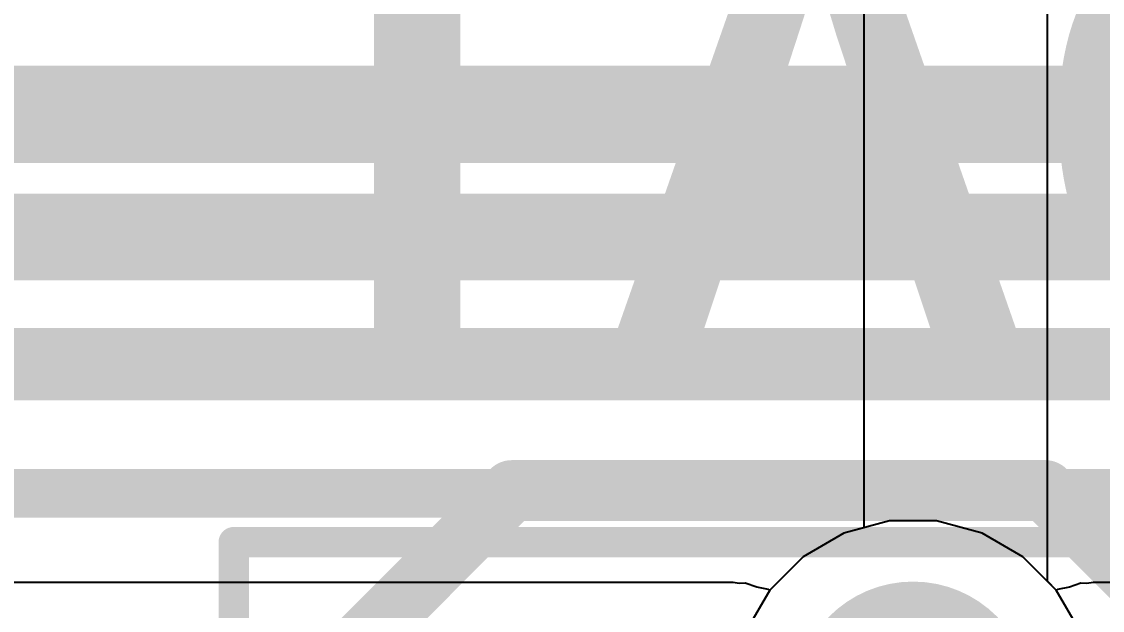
# Model space of a CAD drawing. Header units: inches. Extents: x 0 to 5379, y 0 to 5429.
# Drawn here: x 111.814 to 116.34, y 106.047 to 108.509 of the extents above; entities that cross this region are included whole.
import ezdxf

# ---------------------------------------------------------------- set-up
doc = ezdxf.new("R2010")
doc.units = ezdxf.units.IN
for name, color, linetype in [('Bottom Layer', 5, 'Continuous'), ('GND01', 16, 'Continuous'), ('GND02', 76, 'Continuous'), ('Pad Holes', 156, 'Continuous'), ('PWR', 156, 'Continuous'), ('SIG 01', 90, 'Continuous'), ('Top Layer', 1, 'Continuous'), ('Top Overlay', 2, 'Continuous')]:
    doc.layers.add(name, color=color, linetype=linetype)
doc.styles.add('Arial_Bold', font='', dxfattribs={"height": 0.2})
doc.styles.get('Arial_Bold').set_extended_font_data('Arial', bold=True)

# ---------------------------------------------------------------- blocks, each defined once
blk = doc.blocks.new('TC2030_IDC__826')
at = {"layer": 'Pad Holes'}
h = blk.add_hatch(color=7, dxfattribs=at)
edge = h.paths.add_edge_path()
edge.add_arc((2.54, 1.016), 0.4955, 0, 360)
at = {"layer": 'Top Overlay'}
for points in [[(-3.8608, 3.8608, 0.127, 0.127, 0), (3.2004, 3.8608, 0.127, 0.127, 0)], [(3.2004, 3.8608, 0.127, 0.127, 0), (3.2004, -3.8608, 0.127, 0.127, 0)]]:
    blk.add_lwpolyline(points, format="xyseb", dxfattribs=at)
blk.add_lwpolyline([(3.16865, 3.8608, 0.0635, 0.0635, 1), (3.23215, 3.8608, 0.0635, 0.0635, 1)], format="xyseb", close=True, dxfattribs=at)
blk.add_lwpolyline([(3.16865, 3.8608, 0.0635, 0.0635, 1), (3.23215, 3.8608, 0.0635, 0.0635, 1)], format="xyseb", close=True, dxfattribs=at)

msp = doc.modelspace()

# ---------------------------------------------------------------- linework, layer by layer
at = {"layer": 'Bottom Layer'}
for p, q in [((115.3412, 120.9338), (115.3412, 106.3926)), ((116.1098, 106.1687), (116.1098, 120.9338)), ((115.2575, 106.3702), (115.0866, 106.2715)), ((115.3412, 106.3926), (115.2575, 106.3702)), ((115.0866, 106.2715), (114.947, 106.132)), ((114.947, 106.132), (114.8483, 105.961)), ((116.1465, 106.132), (116.1098, 106.1687)), ((116.2452, 105.961), (116.1465, 106.132))]:
    msp.add_line(p, q, dxfattribs=at)
at = {"layer": 'GND01'}
for p, q in [((115.4481, 106.4213), (115.2575, 106.3702)), ((115.6454, 106.4213), (115.4481, 106.4213)), ((115.8361, 106.3702), (115.6454, 106.4213)), ((115.2575, 106.3702), (115.0866, 106.2715)), ((116.007, 106.2715), (115.8361, 106.3702)), ((115.0866, 106.2715), (114.947, 106.132)), ((116.1465, 106.132), (116.007, 106.2715)), ((114.947, 106.132), (114.8483, 105.961)), ((116.2452, 105.961), (116.1465, 106.132))]:
    msp.add_line(p, q, dxfattribs=at)
at = {"layer": 'GND02'}
for p, q in [((115.4481, 106.4213), (115.2575, 106.3702)), ((115.6454, 106.4213), (115.4481, 106.4213)), ((115.8361, 106.3702), (115.6454, 106.4213)), ((115.2575, 106.3702), (115.0866, 106.2715)), ((116.007, 106.2715), (115.8361, 106.3702)), ((115.0866, 106.2715), (114.947, 106.132)), ((116.1465, 106.132), (116.007, 106.2715)), ((114.947, 106.132), (114.8483, 105.961)), ((116.2452, 105.961), (116.1465, 106.132))]:
    msp.add_line(p, q, dxfattribs=at)
at = {"layer": 'PWR'}
for p, q in [((115.4481, 106.4213), (115.2575, 106.3702)), ((115.6454, 106.4213), (115.4481, 106.4213)), ((115.8361, 106.3702), (115.6454, 106.4213)), ((115.2575, 106.3702), (115.0866, 106.2715)), ((116.007, 106.2715), (115.8361, 106.3702)), ((115.0866, 106.2715), (114.947, 106.132)), ((116.1465, 106.132), (116.007, 106.2715)), ((114.7932, 106.1641), (104.4448, 106.1641)), ((114.8184, 106.1591), (114.7932, 106.1641)), ((114.8439, 106.1608), (114.8184, 106.1591)), ((114.8921, 106.1445), (114.8439, 106.1608)), ((114.9419, 106.1345), (114.8921, 106.1445)), ((114.9461, 106.1317), (114.9419, 106.1345)), ((114.947, 106.132), (114.9461, 106.1317)), ((116.1474, 106.1317), (116.1465, 106.132)), ((116.1516, 106.1345), (116.1474, 106.1317)), ((116.2015, 106.1445), (116.1516, 106.1345)), ((116.2496, 106.1608), (116.2015, 106.1445)), ((116.2751, 106.1591), (116.2496, 106.1608)), ((116.3003, 106.1641), (116.2751, 106.1591)), ((116.8252, 106.1641), (116.3003, 106.1641))]:
    msp.add_line(p, q, dxfattribs=at)
at = {"layer": 'SIG 01'}
for points in [[(61.7226, 108.0202, 0.2032, 0.2032, 0), (143.1517, 108.0202, 0.2032, 0.2032, 0)], [(62.1643, 107.5287, 0.2032, 0.2032, 0), (142.8114, 107.5287, 0.2032, 0.2032, 0)], [(62.5805, 107.0276, 0.2032, 0.2032, 0), (142.4619, 107.0276, 0.2032, 0.2032, 0)], [(95.5111, 106.5363, 0.2032, 0.2032, 0), (142.0644, 106.5363, 0.2032, 0.2032, 0)]]:
    msp.add_lwpolyline(points, format="xyseb", dxfattribs=at)
at = {"layer": 'Top Layer'}
for points in [[(102.2436, 108.2232, 0.2032, 0.2032, 0), (165.4327, 108.2232, 0.2032, 0.2032, 0)], [(102.5612, 107.6885, 0.2032, 0.2032, 0), (165.2091, 107.6885, 0.2032, 0.2032, 0)], [(108.4473, 107.1265, 0.2032, 0.2032, 0), (122.6673, 107.1265, 0.2032, 0.2032, 0)], [(111.655, 104.3366, 0.254, 0.254, 0), (113.8666, 106.5483, 0.254, 0.254, 0)], [(113.8666, 106.5483, 0.254, 0.254, 0), (116.1002, 106.5483, 0.254, 0.254, 0)], [(116.1002, 106.5483, 0.254, 0.254, 0), (116.4719, 106.1765, 0.254, 0.254, 0)]]:
    msp.add_lwpolyline(points, format="xyseb", dxfattribs=at)
for points in [[(113.8031, 106.5483, 0.127, 0.127, 1), (113.9301, 106.5483, 0.127, 0.127, 1)], [(113.8031, 106.5483, 0.127, 0.127, 1), (113.9301, 106.5483, 0.127, 0.127, 1)], [(116.0367, 106.5483, 0.127, 0.127, 1), (116.1637, 106.5483, 0.127, 0.127, 1)], [(116.0367, 106.5483, 0.127, 0.127, 1), (116.1637, 106.5483, 0.127, 0.127, 1)]]:
    msp.add_lwpolyline(points, format="xyseb", close=True, dxfattribs=at)

# ---------------------------------------------------------------- block references
at = {"rotation": 90}
msp.add_blockref('TC2030_IDC__826', (116.5628, 103.1318), dxfattribs=at)

# ---------------------------------------------------------------- texts
at = {"layer": 'Top Overlay', "style": 'Arial_Bold'}
msp.add_text('TAG', height=1.8, dxfattribs=at).set_placement((112.702, 107.1981))

doc.saveas('drawing.dxf')
